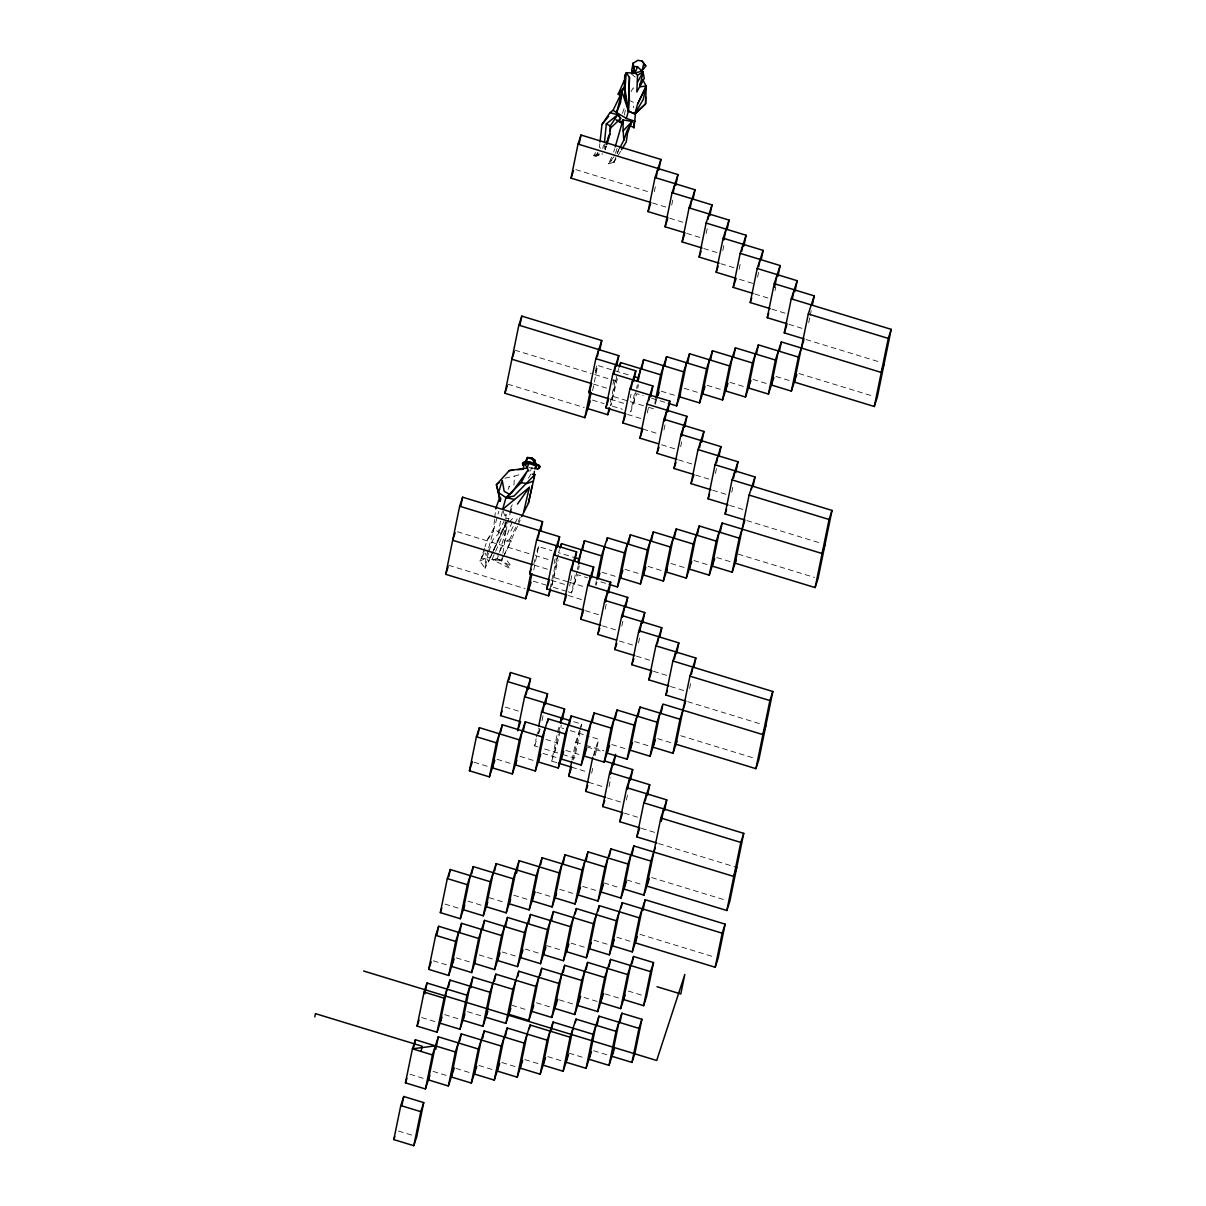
<?xml version="1.0" encoding="UTF-8"?>
<svg xmlns="http://www.w3.org/2000/svg" width="1206" height="1206" viewBox="0 0 1206 1206"><rect width="100%" height="100%" fill="white"/><g stroke="black" fill="none" stroke-linecap="round" stroke-linejoin="round"><path stroke-width="0.75" stroke-dasharray="5 3.75" d="M502.887 553.237L504.847 541.208L505.42 520.133L504.093 532.208L492.003 559.448L497.369 558.845L505.736 531.816L505.902 519.5M505.932 517.736L505.977 514.208L505.646 516.982M604.462 144.027L604.251 149.529L605.502 146.092M513.952 485.159L514.419 476.129L521.293 474.154M494.581 519.424L493.269 531.665L487.179 540.137L485.038 546.665M494.762 517.675L495.515 510.666M599.849 143.695L599.472 147.177L601.432 149.212M611.623 157.157L608.533 163.865L613.944 162.222L614.412 158.815M488.37 552.996L485.038 568.252L479.837 561.061L484.872 551.534M517.48 526.389L501.756 560.112L492.003 559.448L510.259 568.554L501.756 560.112L502.601 554.956M487.179 540.137L493.932 528.168L498.515 532.313L501.063 518.173M501.379 516.409L502.661 509.339L504.997 516.861M624.407 115.037L625.733 108.118M533.761 564.604L534.861 559.237M533.776 569.895L538.554 546.589L551.881 550.66M554.097 563.639L555.197 558.272M550.072 588.634L551.549 581.458M551.911 579.679L557.066 557.232M595.523 370.981L596.623 365.614M566.549 591.332L551.564 586.749L558.182 554.489M592.598 390.608L597.739 365.508L631.055 375.684M551.564 586.749L558.197 559.78M537.982 746.951L534.65 745.926L536.112 738.765M536.489 736.972L538.328 728.017M538.343 733.293L539.444 727.911M542.037 720.66L543.137 715.279M569.654 585.965L570.393 582.377M570.755 580.599L571.855 575.217M612.919 384.352L614.02 378.97M610.357 402.171L616.251 376.151M568.222 591.829L571.554 592.855L575.232 574.93M654.33 191.694L655.431 186.327M616.628 376.996L610.749 405.668L617.382 378.699M574.508 583.794L577.086 571.252M577.448 569.458L578.187 565.885M578.579 569.368L579.302 565.78M556.675 762.614L551.685 761.092L557.187 734.213M557.549 732.419L558.664 727.037L563.654 728.575M554.639 752.031L558.318 734.122M558.68 732.328L560.142 725.153M551.685 761.092L557.594 742.986L561.272 725.062M630.316 397.724L631.04 394.136M671.727 205.065L672.827 199.683M634.416 393.849L630.738 411.774L636.662 393.669L643.326 395.704M595.598 584.533L596.337 580.945M633.693 402.714L636.271 390.171M636.632 388.377L637.371 384.804M637.763 388.287L638.487 384.699M572.006 760.127L575.684 742.203L580.131 728.62M573.136 760.021L578.654 733.142M580.131 731.258L574.629 758.137L561.303 754.067M580.508 729.464L581.609 724.097L573.272 721.55M605.186 609.12L606.286 603.739M647.336 412.874L648.436 407.507M654.783 403.452L655.521 399.864M594.211 755.469L595.674 748.308M591.649 773.302L592.764 767.92M595.327 755.378L598.628 739.248L586.975 735.69M621.844 626.065L622.944 620.698M663.993 429.833L665.109 424.452M706.158 233.587L707.259 228.22M609.045 786.659L610.884 777.704M638.502 643.024L639.602 637.642M680.666 446.778L681.767 441.411M722.816 250.546L724.293 243.371M626.442 800.03L627.557 794.664M739.112 269.285L740.59 262.109M715.46 473.521L716.56 468.139M757.609 277.274L758.71 271.893M689.591 688.49L690.691 683.124M731.756 492.259L732.856 486.877M775.006 290.646L775.744 287.058M808.698 322.756L809.799 317.374M810.176 315.58L811.276 310.213M602.774 148.504L603.497 145.067M530.64 470.928L531.379 467.747L534.665 468.049M505.736 531.816L510.304 512.384M620.593 151.278L613.944 162.222L615.03 157.7M605.171 149.68L606.105 146.032M488.204 549.695L485.807 558.664L485.038 568.252L491.43 555.197M488.671 547.901L498.877 511.163M605.261 149.83L606.286 146.333M613.673 152.062L614.698 148.594M617.035 148.489L614.879 155.423L608.533 163.865L613.115 158.755M597.784 152.423L596.668 155.936L592.794 156.75L595.658 152.649M538.554 546.589L535.6 555.649L550.584 560.232M595.282 373.061L597.739 365.508M559.524 549.68L558.544 552.695L575.202 557.79M617.728 371.614L618.708 368.599M571.554 592.855L577.463 574.749L587.458 577.795M534.65 745.926L537.107 738.389M538.6 733.851L540.574 727.821M595.975 585.377L596.97 582.362M655.16 404.296L656.637 399.774M580.614 727.112L581.609 724.097M593.216 755.845L598.628 739.248M484.51 548.293L481.284 558.077L485.807 558.664L490.42 557.202L492.877 552.137M488.943 551.323L492.983 539.655L508.043 523.434M622.417 113.334L624.904 106.399M512.158 521.716L504.847 541.208L497.807 555.393M613.944 162.222L616.567 155.393M617.231 153.69L619.191 148.564M518.173 524.761L520.962 518.203M492.154 553.494L506.505 522.424M507.334 520.977L493.706 550.449M492.666 552.047L488.505 562.011L485.309 553.147M493.405 550.313L502.389 529.645M518.188 521.836L520.434 516.741M508.043 489.44L509.656 486.124L506.987 488.023M510.726 507.816L512.249 504.771M492.003 559.448L495.455 560.112L497.023 556.961M498.515 532.313L503.927 521.474M503.339 556.946L511.223 541.147L509.475 539.73L504.847 541.208L511.223 541.147M509.475 539.73L515.927 526.932M510.816 531.077L518.459 516.47M617.08 153.011L618.768 149.815M484.028 553.117L479.837 561.061L486.636 557.986M630.994 91.596L633.21 87.887L637.537 90.435M528.409 478.239L530.942 474.018M509.173 522.198L512.55 518.474L505.465 518.369M599.201 153.795L596.668 155.936L602.729 153.84M598.297 153.026L592.794 156.75L602.608 153.81M504.937 478.209L514.419 476.129M495.455 560.112L501.756 560.112M575.79 169.609L650.411 192.402M652.672 203.045L665.998 207.115M669.707 218.211L684.691 222.793M686.727 233.376L701.726 237.944M703.761 248.526L717.088 252.597M720.796 263.692L734.122 267.762M739.489 279.355L752.815 283.425M754.85 294.008L768.177 298.078M771.885 309.158L785.196 313.228M788.905 324.324L802.231 328.394M806.045 339.519L880.666 362.313M799.065 373.559L873.687 396.352M776.001 376.483L791 381.051M753.057 379.423L768.056 384.005M730.112 382.377L745.097 386.96M707.168 385.317L722.153 389.9M684.209 388.272L699.209 392.855M661.265 391.226L674.591 395.297M514.826 350.147L591.226 373.483M594.784 374.569L614.774 380.674M651.647 398.236L666.632 402.819M593.488 384.126L606.814 388.196M613.703 396.608L628.703 401.191M630.361 401.704L647.019 406.784M648.692 407.296L653.682 408.819M610.522 399.292L623.849 403.362M592.432 400.075L604.085 403.633M612.407 406.181L622.402 409.226M627.542 414.457L642.542 419.025M507.847 384.201L584.247 407.522M642.904 429.095L659.561 434.19M661.597 444.773L674.923 448.843M678.631 459.923L691.958 463.993M695.666 475.089L710.651 479.671M712.686 490.239L726.012 494.309M729.72 505.404L743.047 509.475M746.861 520.6L821.482 543.393M738.102 554.097L814.502 577.433M716.816 557.564L731.816 562.132M693.872 560.504L708.872 565.086M670.928 563.458L685.913 568.041M647.984 566.398L662.968 570.981M625.025 569.353L640.024 573.935M602.08 572.307L617.08 576.875M457.421 531.771L530.263 554.021M600.784 581.865L607.447 583.9M534.303 565.207L549.288 569.79M554.519 577.689L567.845 581.759M569.518 582.272L584.503 586.855M551.323 580.372L564.649 584.443M533.233 581.156L548.233 585.724M568.358 595.538L581.684 599.608M448.662 565.282L525.062 588.603M585.392 610.688L600.377 615.271M602.412 625.854L615.738 629.924M619.447 641.004L632.773 645.074M636.482 656.17L649.808 660.24M653.501 671.32L668.501 675.903M670.536 686.485L683.862 690.556M687.676 701.681L762.298 724.474M680.697 735.72L755.318 758.514M657.632 738.645L672.631 743.213M634.688 741.584L649.672 746.167M505.208 707.063L518.535 711.133M570.317 730.61L585.302 735.178M611.744 744.539L626.728 749.122M575.684 742.203L584.021 744.75M585.679 745.248L604.01 750.856M587.126 746.981L603.784 752.062M545.941 739.414L557.594 742.986M565.84 750.434L580.84 755.016M544.645 748.986L559.629 753.554M542.896 753.388L557.881 757.956M571.659 767.197L586.659 771.78M519.952 756.328L534.936 760.911M588.694 782.347L603.693 786.93M497.008 759.283L511.992 763.865M607.387 798.025L620.713 802.096M474.048 762.237L489.048 766.805M624.422 813.176L637.748 817.246M641.441 828.341L656.441 832.924M658.582 843.537L734.982 866.873M651.602 877.576L726.238 900.369M626.879 879.988L643.537 885.068M603.935 882.928L620.593 888.023M582.649 886.395L597.648 890.963M559.705 889.335L574.704 893.917M536.76 892.289L551.745 896.872M513.816 895.244L528.801 899.812M639.979 934.318L714.6 957.112M489.199 897.671L505.857 902.766M616.914 937.228L631.899 941.811M467.913 901.138L482.913 905.721M593.97 940.183L608.955 944.765M444.969 904.078L459.953 908.661M571.026 943.137L586.01 947.705M546.408 945.564L563.066 950.66M525.123 949.032L540.122 953.614M502.178 951.971L517.163 956.554M628.22 991.03L643.22 995.598M479.234 954.926L494.219 959.509M605.276 993.97L620.276 998.553M456.275 957.881L469.601 961.951M584.005 997.437L597.317 1001.508M433.331 960.82L448.33 965.403M559.388 999.88L574.373 1004.447M536.444 1002.819L551.428 1007.402M511.826 1005.261L526.811 1009.844M467.596 1011.668L482.581 1016.251M593.638 1050.712L608.638 1055.295M444.652 1014.623L459.637 1019.191M569.036 1053.155L585.694 1058.25M421.693 1017.562L436.693 1022.145M547.75 1056.607L562.735 1061.19M524.806 1059.561L539.791 1064.144M501.862 1062.516L516.846 1067.084M478.903 1065.456L493.902 1070.039M455.958 1068.41L470.943 1072.993M433.014 1071.365L447.999 1075.933M410.07 1074.305L425.055 1078.888M398.432 1131.047L413.417 1135.63M528.725 467.325L533.233 468.712L529.916 467.446M628.899 100.173L633.391 102.284L633.723 107.907M497.369 558.845L511.238 566.217L506.173 559.448M632.713 75.104L635.245 77.094"/><path stroke-width="1.5" d="M536.564 466.948L536.564 465.622L532.027 463.285M615.211 146.861L622.959 119.937L632.095 121.414L630.286 125.59L634.009 127.761L635.472 113.575L645.587 103.882L646.22 86.139L642.723 79.732M631.552 73.883L634.974 73.144L633.029 63.33L632.999 66.36L637.537 66.767L643.039 72.089L644.29 78.209L636.843 91.988L637.537 75.119L631.703 70.491L633.029 63.33L637.838 60.3L642.014 61.054L645.798 65.938L643.084 69.647M645.632 96.872L645.587 103.882L634.808 113.922L628.401 111.088L622.04 91.807L624.361 87.088L624.723 75.36L626.306 72.707L634.974 73.144L642.014 70.973L643.808 63.421L642.014 61.054M620.819 95.892L618.196 94.158L624.361 87.088L625.824 101.545L624.889 88.882L626.306 72.707L629.442 77.44L628.401 111.088L626.396 118.444L635.426 121.399M634.009 127.761L634.07 122.469M629.442 77.44L628.401 111.088L634.808 113.922L637.642 103.957L646.22 86.139L639.858 86.711L640.22 83.32M632.939 66.692L633.029 63.33M604.523 142.187L606.301 123.917L617.728 114.721L616.613 112.565L613.1 110.243L609.95 112.701L601.96 124.519L600.045 141.946M606.799 144.584L609.874 134.092L610.266 125.891L617.728 114.721L620.698 118.565L610.779 127.806L609.844 131.439M533.881 477.953L534.394 471.35M534.665 468.049L536.067 467.265L535.102 465.531L528.982 463.481L526.796 468.139L509.294 470.566L496.39 484.722L500.294 501.364L500.746 498.184M314.796 1016.869L315.459 1013.643L422.175 1046.235L421.241 1050.773M531.077 582.151L525.65 598.749L445.707 574.327L459.667 506.234L462.622 497.189L542.579 521.61L540.74 530.565M460.782 506.143L462.622 497.189M590.262 401.07L584.835 417.668L504.892 393.246L518.851 325.153L521.806 316.108L601.764 340.529L599.925 349.484M519.967 325.062L521.806 316.108M651.014 202.548L571.056 178.126L578.036 144.072L580.99 135.027L660.948 159.448L658.747 170.197M579.151 143.981L580.99 135.027M393.804 1139.595L400.784 1105.555L403.739 1096.495L423.728 1102.601L416.748 1136.64L413.794 1145.7L393.804 1139.595L394.784 1136.58M405.442 1082.852L412.422 1048.813L415.377 1039.753L455.355 1051.964L448.376 1086.003L428.386 1079.898L435.366 1045.858L412.422 1048.813L432.411 1054.918L425.432 1088.958L405.442 1082.852L406.919 1078.33M441.999 1017.125L437.054 1032.215L417.08 1026.11L424.06 992.071L427.014 983.011L466.993 995.221L460.014 1029.261L440.024 1023.17L447.004 989.116M454.119 958.876L448.692 975.473L428.703 969.368L435.683 935.328L438.652 926.268L478.631 938.479L471.636 972.533L451.662 966.428L458.642 932.374M464.762 905.148L460.33 918.731L440.341 912.625L447.32 878.586L450.275 869.526L490.254 881.737L483.274 915.791L463.285 909.686L470.265 875.631M494.837 760.277L489.41 776.875L469.42 770.77L476.415 736.73L479.37 727.67L519.349 739.881L512.369 773.935L492.38 767.83L499.359 733.776M401.915 1105.45L403.739 1096.495M413.914 1046.929L415.377 1039.753M424.814 993.759L427.014 983.011M436.813 935.238L438.652 926.268M448.813 876.702L450.275 869.526M477.893 734.846L479.37 727.67M530.519 678.616L524.595 696.721L517.615 730.776L520.585 721.716L500.596 715.61L507.575 681.571L510.53 672.511L530.519 678.616L528.318 689.365M549.665 579.86L529.675 573.755L536.655 539.715L542.579 521.61M509.068 679.687L510.53 672.511M525.65 598.749L530.806 573.664M538.147 537.831L539.61 530.655M413.794 1145.7L420.773 1111.661L423.728 1102.601M437.054 1032.215L444.049 998.176L449.959 980.071L489.938 992.267L482.958 1026.321L462.968 1020.216L469.948 986.176M448.692 975.473L455.672 941.434L461.596 923.329L501.575 935.539L494.596 969.579L474.606 963.473L481.586 929.434M460.33 918.731L467.31 884.691L473.234 866.586L513.213 878.797L506.219 912.836L486.244 906.731L493.224 872.692M489.41 776.875L496.39 742.836L502.314 724.731L542.293 736.941L535.313 770.981L515.324 764.875L522.304 730.836M531.921 573.574L528.62 589.689L548.609 595.794L550.569 589.764M435.758 1049.356L438.321 1036.798L478.3 1049.009L471.32 1083.063L451.33 1076.958L458.31 1042.904M448.496 987.232L449.959 980.071M459.757 932.283L461.596 923.329M471.757 873.747L473.234 866.586M500.852 731.891L502.314 724.731M566.699 595.025L546.71 588.92L553.69 554.866L559.599 536.76L459.667 506.234M526.087 694.837L527.565 687.676M554.805 554.775L556.644 545.821M608.849 398.779L588.86 392.674L595.839 358.634L601.764 340.529M557.398 547.509L559.599 536.76M584.835 417.668L590.352 390.789M597.332 356.75L598.809 349.574M548.609 595.794L550.072 588.634M591.106 392.493L587.804 408.608L607.794 414.713L609.769 408.683M560.76 547.238L561.499 543.65L601.477 555.86L596.699 579.151M459.803 1041.019L461.28 1033.859L501.244 1046.069L494.264 1080.109L474.275 1074.003L481.269 1039.964M470.702 987.865L472.903 977.116L512.882 989.327L505.902 1023.366L485.912 1017.261L492.892 983.222M482.702 929.329L484.541 920.374L524.52 932.585L517.54 966.624L497.55 960.519L504.53 926.479M494.701 870.792L496.179 863.632L536.157 875.842L529.178 909.882L509.188 903.776L516.168 869.737M523.419 730.73L525.258 721.776L565.237 733.987L558.257 768.026L538.268 761.936L545.248 727.881M538.69 726.223L541.63 711.887L547.554 693.782L507.575 681.571M583.719 610.176L563.73 604.07L570.709 570.031L576.634 551.926L536.655 539.715M542.745 711.796L544.584 702.827M571.84 569.941L573.679 560.971M625.884 413.944L605.894 407.839L612.874 373.785L618.784 355.68L518.851 325.153M545.338 704.53L547.554 693.782M574.795 560.88L576.634 551.926M613.99 373.694L615.829 364.74M668.034 217.698L648.044 211.593L655.024 177.553L660.948 159.448M616.583 366.428L618.784 355.68M656.154 177.463L657.994 168.493M607.794 414.713L609.256 407.553M577.795 562.388L584.443 540.695L624.422 552.906L617.442 586.945L609.12 584.413M578.548 564.091L581.488 549.755M619.959 366.157L620.683 362.569L660.662 374.78L655.883 398.07M582.619 549.65L584.443 540.695M482.747 1038.08L484.224 1030.904L524.203 1043.115L517.223 1077.169L497.234 1071.064L504.214 1037.009M494.385 981.337L495.862 974.162L535.826 986.372L528.846 1020.427L508.857 1014.321L515.851 980.267M505.661 926.389L507.485 917.419L547.464 929.63L540.484 963.684L520.495 957.579L527.474 923.525M516.56 873.219L519.123 860.677L559.102 872.888L552.122 906.942L532.132 900.837L539.112 866.782M547.479 722.409L548.217 718.836L588.181 731.032L581.202 765.086L561.212 758.981L568.207 724.942M600.754 625.341L580.764 619.236L587.744 585.196L593.669 567.076L553.69 554.866M560.519 723.359L561.619 717.992M588.86 585.091L590.699 576.136M642.904 429.095L622.914 422.989L629.909 388.95L635.818 370.845L595.839 358.634M562.373 719.681L564.574 708.932L524.595 696.721M591.453 577.84L593.669 567.076M631.024 388.86L632.864 379.89M685.068 232.864L665.079 226.758L672.059 192.704L677.983 174.599L578.036 144.072M633.617 381.593L635.818 370.845M673.174 192.613L675.013 183.659M675.767 185.347L677.983 174.599M636.979 381.307L643.642 359.614L683.606 371.825L676.626 405.864L668.305 403.332M638.11 381.217L640.672 368.674M597.829 579.061L604.432 546.8M641.803 368.569L643.642 359.614M606.663 541.328L607.402 537.755L647.381 549.951L640.401 584.005L620.412 577.9L627.391 543.861M505.329 1036.919L507.168 1027.964L547.147 1040.175L540.167 1074.214L520.178 1068.109L527.158 1034.07M517.706 976.589L518.806 971.222L558.785 983.433L551.805 1017.472L531.816 1011.367L538.796 977.327M528.605 923.434L530.444 914.48L570.408 926.69L563.428 960.73L543.439 954.624L550.433 920.585M540.605 864.898L542.067 857.737L582.046 869.948L575.066 903.987L555.077 897.882L562.056 863.843M569.322 724.836L571.162 715.882L611.14 728.092L604.161 762.132L584.171 756.026L591.151 721.987M588.694 782.347L568.704 776.242L571.644 761.906M616.115 639.994L597.799 634.401L604.779 600.347L610.688 582.242L570.709 570.031M605.533 602.05L607.734 591.302M658.28 443.748L639.949 438.155L646.929 404.116L652.853 385.995L612.874 373.785M608.487 592.99L610.688 582.242M648.783 400.437L649.883 395.055M702.088 248.014L682.114 241.909L689.093 207.869L695.003 189.764L655.024 177.553M650.652 396.759L652.853 385.995M690.209 207.779L692.048 198.809M693.164 198.719L695.003 189.764M657.014 397.98L663.632 365.719M664.747 365.629L666.586 356.675L706.565 368.885L699.586 402.925L679.596 396.819L686.576 362.78M628.507 543.755L630.346 534.801L670.325 547.011L663.345 581.051L643.356 574.945L650.336 540.906M529.389 1028.597L530.112 1025.01L570.091 1037.22L563.112 1071.26L543.122 1065.154L550.102 1031.115M540.288 975.428L541.75 968.267L581.729 980.478L574.749 1014.517L554.76 1008.412L561.74 974.373M551.549 920.48L553.388 911.525L593.367 923.736L586.387 957.775L566.398 951.67L573.378 917.63M563.187 863.737L565.026 854.783L605.005 866.993L598.01 901.033L578.036 894.927L585.016 860.888M592.267 721.897L594.106 712.927L634.085 725.138L627.105 759.192L607.115 753.087L614.095 719.032M605.729 797.513L585.739 791.407L592.719 757.368M634.808 655.657L614.819 649.552L621.799 615.512L627.723 597.407L587.744 585.196M622.552 617.201L624.768 606.452M676.973 459.426L656.984 453.32L663.963 419.266L669.873 401.161L629.909 388.95M625.884 606.362L627.723 597.407M664.717 420.969L666.918 410.221M719.123 263.179L699.133 257.074L706.113 223.035L712.037 204.914L672.059 192.704M667.672 411.909L669.873 401.161M707.967 219.356L709.083 213.975M709.837 215.678L712.037 204.914M687.691 362.674L689.53 353.72L729.509 365.931L722.53 399.97L702.54 393.865L709.52 359.825M651.451 540.816L653.29 531.846L693.269 544.057L686.289 578.111L666.3 572.006L673.28 537.951M551.232 1031.024L553.072 1022.055L593.035 1034.266L586.056 1068.32L566.066 1062.215L573.046 1028.16M563.232 972.488L564.694 965.313L604.673 977.523L597.694 1011.578L577.704 1005.472L584.684 971.418M575.232 913.952L576.332 908.57L616.311 920.781L609.332 954.835L589.342 948.73L596.322 914.676M586.131 860.798L587.97 851.843L627.949 864.039L620.969 898.093L600.98 891.988L607.96 857.933M615.211 718.942L617.05 709.987L657.029 722.198L650.049 756.237L630.06 750.132L637.039 716.093M656.818 842.994L636.828 836.889L639.783 827.829L619.794 821.723L622.748 812.663L602.759 806.573L609.739 772.518L615.663 754.413M668.863 685.973L648.873 679.867L651.843 670.822L631.854 664.717L638.833 630.663L644.758 612.558L604.779 600.347M610.507 774.222L612.708 763.473M639.587 632.366L641.788 621.618M711.027 489.742L691.038 483.636L693.993 474.576L674.003 468.471L680.983 434.431L686.907 416.326L646.929 404.116M613.462 765.162L615.301 756.207M642.542 623.306L644.758 612.558M681.737 436.12L683.953 425.371M753.177 293.495L733.188 287.39L736.157 278.345L716.168 272.239L723.148 238.185L729.057 220.08L689.093 207.869M684.707 427.075L686.907 416.326M723.902 239.888L726.102 229.14M727.233 229.034L729.057 220.08M710.635 359.735L712.475 350.765L752.454 362.976L745.474 397.03L725.484 390.925L732.464 356.87M674.41 537.861L676.234 528.906L716.213 541.117L709.234 575.156L689.244 569.051L696.224 535.012M575.277 1022.688L576.016 1019.115L615.995 1031.326L609.015 1065.365L589.025 1059.26L596.005 1025.221M586.176 969.534L587.654 962.373L627.617 974.584L620.638 1008.623L600.648 1002.518L607.643 968.478M598.176 910.997L599.276 905.631L639.255 917.841L632.276 951.881L612.286 945.775L619.266 911.736M609.452 856.049L610.914 848.888L650.893 861.099L643.914 895.138L623.924 889.033L630.904 854.994M638.17 715.987L640.009 707.033L679.973 719.243L672.993 753.283L653.004 747.177L659.984 713.138M619.794 821.723L626.773 787.684L632.698 769.579L604.372 760.926M648.873 679.867L655.868 645.828L661.777 627.723L621.799 615.512M627.527 789.372L629.728 778.624M657.345 643.944L658.823 636.768M691.038 483.636L698.018 449.582L703.942 431.477L663.963 419.266M630.482 780.327L632.698 769.579M659.938 636.678L661.777 627.723M699.51 447.697L700.972 440.537M733.188 287.39L740.183 253.35L746.092 235.245L706.113 223.035M701.726 442.225L703.942 431.477M741.66 251.466L743.137 244.29M743.891 245.994L746.092 235.245M733.595 356.78L735.434 347.825L775.398 360.036L768.418 394.076L748.429 387.97L755.408 353.931M697.354 534.906L699.194 525.952L739.172 538.162L732.178 572.202L712.203 566.096L719.183 532.057M597.121 1025.115L598.96 1016.161L638.939 1028.371L631.959 1062.411L611.97 1056.305L618.949 1022.266M609.12 966.594L610.598 959.418L650.577 971.629L643.597 1005.668L623.608 999.563L630.587 965.524M621.12 908.058L622.236 902.676L722.168 933.203L715.188 967.242L635.23 942.836L642.225 908.781M632.019 854.903L633.859 845.934L733.806 876.461L736.76 867.415M661.114 713.048L662.576 705.872M636.828 836.889L643.808 802.834L649.717 784.729L609.739 772.518M685.897 701.138L665.908 695.033L672.888 660.978L678.812 642.873L638.833 630.663M645.3 800.95L646.763 793.789M674.38 659.094L675.842 651.933M728.062 504.892L708.073 498.787L715.052 464.747L720.962 446.642L680.983 434.431M647.516 795.478L649.717 784.729M676.611 653.622L678.812 642.873M716.53 462.863L718.007 455.687M770.212 308.661L750.222 302.555L757.202 268.501L763.127 250.396L723.148 238.185M719.123 455.597L720.962 446.642M758.695 266.616L760.157 259.456M761.288 259.35L763.127 250.396M626.773 787.684L666.752 799.895L660.828 818L646.868 886.093L726.826 910.5L729.781 901.455L743.74 833.361L643.808 802.834M655.868 645.828L695.832 658.039L689.922 676.144L675.963 744.238L755.906 768.659L758.875 759.599L772.835 691.505L672.888 660.978M756.539 353.825L758.378 344.871L798.357 357.082L791.377 391.121L771.388 385.016L778.367 350.976M720.299 531.967L722.138 522.997L822.085 553.524L825.04 544.479M620.065 1022.175L621.904 1013.206L641.894 1019.311L634.914 1053.366L631.959 1062.411M632.08 963.639L633.542 956.479L653.531 962.569L646.552 996.623L643.597 1005.668M642.979 910.485L645.18 899.736L725.138 924.143L718.143 958.197L715.188 967.242M661.22 821.482L663.797 808.94M691.415 674.26L692.877 667.084M745.082 520.057L725.092 513.952L732.072 479.898L737.997 461.792L698.018 449.582M664.551 810.643L666.752 799.895M694.008 666.993L695.832 658.039M733.565 478.013L735.042 470.853M787.247 323.811L767.257 317.706L774.237 283.666L780.146 265.561L740.183 253.35M735.796 472.541L737.997 461.792M774.614 287.149L777.192 274.606M777.945 276.31L780.146 265.561M715.052 464.747L755.031 476.958L749.107 495.063L735.147 563.157L815.105 587.578L818.06 578.518L832.019 510.424L732.072 479.898M779.483 350.886L781.322 341.916L881.269 372.443L884.224 363.398M751.323 489.591L752.062 486.003M804.266 338.976L784.277 332.871L791.257 298.817L797.181 280.712L757.202 268.501M753.192 485.912L755.031 476.958M792.387 298.726L794.226 289.772M794.98 291.46L797.181 280.712M774.237 283.666L814.216 295.877L808.291 313.982L794.332 382.076L874.29 406.497L877.244 397.437L891.204 329.344L791.257 298.817M812.377 304.832L814.216 295.877M726.826 910.5L740.785 842.421L743.74 833.361M755.906 768.659L769.88 700.565L772.835 691.505M815.105 587.578L829.065 519.485L832.019 510.424M874.29 406.497L888.249 338.404L891.204 329.344M521.655 516.56L528.379 503.369L532.117 485.882M528.379 503.369L534.861 474.636L532.253 474.214M639.858 86.711L643.039 72.089L637.537 75.119M526.118 462.998L527.384 457.496L531.906 457.933L534.846 460.134L536.142 465.245M523.736 511.645L529.374 487.299L502.661 509.339L505.992 497.641L521.158 482.671L527.61 470.551L511.359 493.209M510.304 512.384L511.148 508.857M607.04 142.383L608.909 135.087M455.144 532.735L452.687 540.288L532.63 564.71M514.329 351.655L511.872 359.207L591.814 383.629M571.056 178.126L573.513 170.574M445.707 574.327L448.165 566.79M504.892 393.246L507.349 385.709M529.675 573.755L531.153 569.232M588.86 392.674L591.332 385.136M648.044 211.593L650.516 204.055M469.42 770.77L472.39 761.725M500.596 715.61L502.073 711.088M440.341 912.625L441.818 908.103M546.71 588.92L549.167 581.367M560.021 548.172L561.499 543.65M605.894 407.839L608.352 400.286M619.206 367.091L620.683 362.569M665.079 226.758L667.551 219.206M428.703 969.368L431.175 961.83M417.08 1026.11L419.04 1020.08M519.349 739.881L525.258 721.776M563.73 604.07L566.202 596.533M622.914 422.989L625.386 415.452M682.114 241.909L684.571 234.371M512.369 773.935L516.801 760.353M432.411 1054.918L438.321 1036.798M490.254 881.737L496.179 863.632M425.432 1088.958L429.864 1075.375M483.274 915.791L487.721 902.209M542.293 736.941L548.217 718.836M580.764 619.236L583.237 611.683M601.477 555.86L607.402 537.755M639.949 438.155L642.421 430.602M660.662 374.78L666.586 356.675M699.133 257.074L701.108 251.044M478.631 938.479L484.541 920.374M535.313 770.981L540.74 754.383M598.447 577.825L599.925 573.302M658.129 395.236L659.109 392.221M471.636 972.533L475.586 960.458M466.993 995.221L472.903 977.116M460.014 1029.261L464.943 1014.171M560.142 722.515L564.574 708.932M455.355 1051.964L461.28 1033.859M513.213 878.797L519.123 860.677M448.376 1086.003L454.3 1067.898M506.219 912.836L510.666 899.254M565.237 733.987L571.162 715.882M597.799 634.401L599.759 628.356M624.422 552.906L630.346 534.801M656.984 453.32L658.958 447.275M683.606 371.825L689.53 353.72M716.168 272.239L718.143 266.194M501.575 935.539L507.485 917.419M558.257 768.026L563.684 751.428M617.442 586.945L622.869 570.348M676.626 405.864L680.576 393.804M494.596 969.579L500.023 952.981M489.938 992.267L495.862 974.162M482.958 1026.321L487.887 1011.231M478.3 1049.009L484.224 1030.904M536.157 875.842L542.067 857.737M568.704 776.242L571.177 768.704M471.32 1083.063L476.747 1066.466M529.178 909.882L535.087 891.777M588.181 731.032L594.106 712.927M614.819 649.552L616.794 643.522M647.381 549.951L653.29 531.846M674.003 468.471L675.978 462.441M706.565 368.885L712.475 350.765M524.52 932.585L530.444 914.48M581.202 765.086L586.629 748.489M640.401 584.005L645.813 567.408M699.586 402.925L705.013 386.327M517.54 966.624L522.967 950.027M512.882 989.327L518.806 971.222M505.902 1023.366L510.831 1008.276M501.244 1046.069L507.168 1027.964M559.102 872.888L565.026 854.783M585.739 791.407L587.714 785.377M494.264 1080.109L499.691 1063.511M552.122 906.942L556.554 893.36M611.14 728.092L617.05 709.987M631.854 664.717L633.828 658.672M670.325 547.011L676.234 528.906M729.509 365.931L735.434 347.825M750.222 302.555L751.7 298.018M547.464 929.63L553.388 911.525M604.161 762.132L609.588 745.534M663.345 581.051L667.28 568.976M722.53 399.97L727.957 383.372M540.484 963.684L545.911 947.087M535.826 986.372L541.75 968.267M528.846 1020.427L533.791 1005.337M524.203 1043.115L530.112 1025.01M582.046 869.948L587.97 851.843M602.759 806.573L604.734 800.528M517.223 1077.169L522.65 1060.556M575.066 903.987L580.493 887.39M634.085 725.138L640.009 707.033M693.269 544.057L699.194 525.952M708.073 498.787L709.55 494.264M752.454 362.976L758.378 344.871M767.257 317.706L768.735 313.183M570.408 926.69L576.332 908.57M627.105 759.192L632.532 742.579M686.289 578.111L691.716 561.514M745.474 397.03L750.901 380.433M563.428 960.73L568.855 944.132M558.785 983.433L564.694 965.313M551.805 1017.472L557.715 999.367M547.147 1040.175L553.072 1022.055M605.005 866.993L610.914 848.888M540.167 1074.214L545.594 1057.617M598.01 901.033L603.437 884.435M657.029 722.198L662.953 704.078L762.885 734.605L765.855 725.56M665.908 695.033L667.385 690.51M716.213 541.117L722.138 522.997M725.092 513.952L726.57 509.429M775.398 360.036L781.322 341.916M784.277 332.871L786.749 325.319M593.367 923.736L599.276 905.631M650.049 756.237L655.476 739.64M709.234 575.156L714.661 558.559M768.418 394.076L773.845 377.478M586.387 957.775L591.317 942.685M581.729 980.478L587.654 962.373M574.749 1014.517L580.674 996.412M570.091 1037.22L576.016 1019.115M627.949 864.039L633.859 845.934M563.112 1071.26L568.539 1054.662M620.969 898.093L626.396 881.496M679.973 719.243L685.4 702.646M739.172 538.162L744.584 521.565M798.357 357.082L803.784 340.484M616.311 920.781L622.236 902.676M672.993 753.283L676.943 741.223M732.178 572.202L736.127 560.142M791.377 391.121L796.789 374.523M609.332 954.835L614.261 939.745M604.673 977.523L610.598 959.418M597.694 1011.578L603.618 993.473M593.035 1034.266L598.96 1016.161M650.893 861.099L655.325 847.517M586.056 1068.32L591.483 1051.722M643.914 895.138L649.341 878.541M639.255 917.841L645.18 899.736M632.276 951.881L637.205 936.791M627.617 974.584L633.542 956.479M620.638 1008.623L625.085 995.04M615.995 1031.326L621.904 1013.206M609.015 1065.365L614.442 1048.768M650.577 971.629L653.531 962.569M638.939 1028.371L641.894 1019.311M722.168 933.203L725.138 924.143M623.819 140.243L627.06 130.534L632.095 121.414L623.17 130.821L623.819 140.243L619.598 148.217M495.696 508.917L499.857 496.947M606.121 144.388L609.874 134.092M630.286 125.59L627.482 133.263L626.291 141.901L621.542 149.71M618.196 94.158L624.256 80.395M637.537 66.767L634.974 73.144L632.999 66.36M525.258 461.883L527.384 457.496M613.1 110.243L622.04 91.807L619.959 91.43M637.642 103.957L646.22 86.139L643.13 99.661L634.808 113.922M637.492 82.159L643.039 72.089M531.213 462.32L524.64 461.717L522.635 463.466L523.615 464.838L522.861 465.019L522.545 463.601L524.64 461.717L527.595 461.581L538.63 464.958L539.926 466.421L537.846 468.968L534.771 468.802M537.846 468.968L539.926 466.421L534.936 463.797M517.464 504.033L529.374 487.299M601.96 124.519L608.698 116.183M534.861 474.636L513.967 496.073L505.992 497.641L498.545 492.561L496.39 484.722L499.239 482.551M508.826 495.621L505.992 497.641L514.434 499.435M538.796 468.154L539.64 467.777L538.63 464.958M533.474 481.058L527.097 483.516L521.158 482.671M528.982 463.481L524.037 464.37L523.118 469.194L517.932 469.707M509.294 470.566L512.746 470.219M526.54 462.591L529.54 462.682M609.95 112.701L617.728 114.721M616.025 119.876L623.05 121.866M808.291 313.982L888.249 338.404M634.386 376.709L637.718 377.719M749.107 495.063L829.065 519.485M575.202 557.79L578.533 558.8M689.922 676.144L769.88 700.565M541.63 711.887L569.941 720.54M476.415 736.73L496.39 742.836M558.348 763.127L571.659 767.197M660.828 818L740.785 842.421M447.32 878.586L467.31 884.691M656.999 986.704L680.802 993.97L684.797 974.493L656.682 1060.496L363.594 970.996M435.683 935.328L455.672 941.434M424.06 992.071L444.049 998.176M400.784 1105.555L420.773 1111.661M528.876 458.024L534.846 460.134M622.748 123.675L617.11 120.585M606.301 123.917L610.266 125.891L610.779 127.806M617.578 120.675L622.221 123.072M510.259 494.611L504.214 491.4L502.254 480.455L498.545 492.561L500.294 501.364M626.396 118.444L616.613 112.565L622.04 91.807L620.532 102.721L616.613 112.565L620.698 118.565M643.808 63.421L645.798 65.938M528.876 471.079L524.987 464.024M531.906 457.933L535.117 464.506M631.703 70.491L632.381 73.566M624.889 88.882L628.401 111.088M522.635 463.466L522.861 465.019M622.959 119.937L623.17 130.821"/></g></svg>
